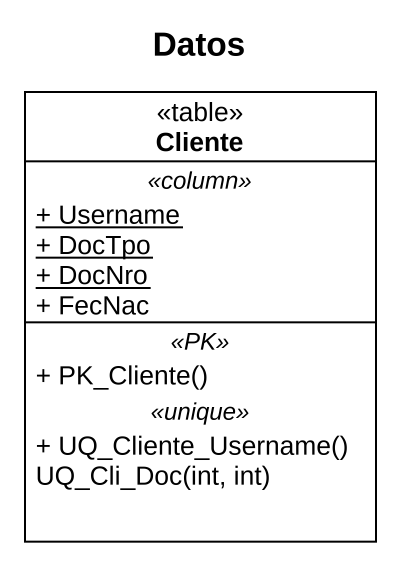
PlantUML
@startuml
title Datos
hide circle
hide empty members
skinparam classAttributeIconSize 0
class Cliente <<table>> {
  .. <<column>> ..
  {static} + Username
  {static} + DocTpo
  {static} + DocNro
  + FecNac
  .. <<PK>> ..
  + PK_Cliente()
  .. <<unique>> ..
  + UQ_Cliente_Username()
  UQ_Cli_Doc(int, int)
}
@enduml
